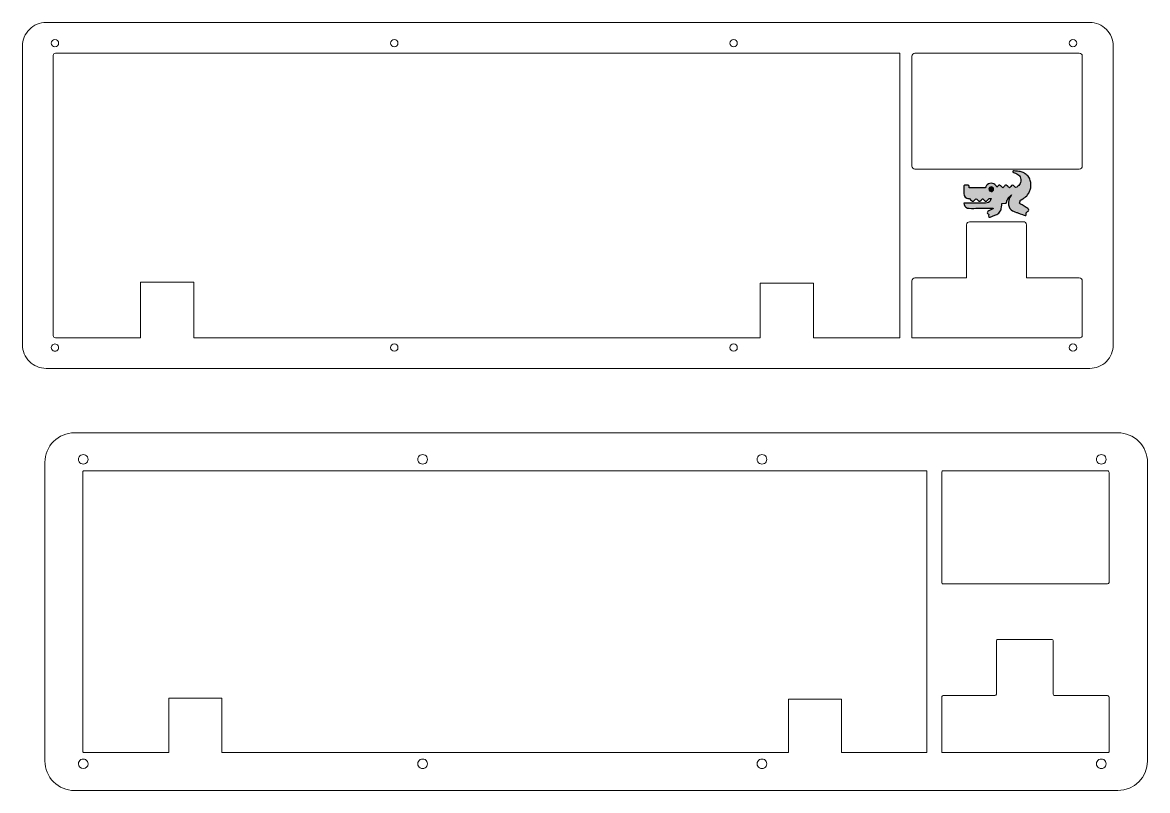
# Model space of a CAD drawing. Header units: centimetres. Extents: x -117 to 79, y -57 to 69.
# Drawn here: x -75.24 to -37.12, y 35.31 to 61.34 of the extents above; entities that cross this region are included whole.
import ezdxf

# ---------------------------------------------------------------- set-up
doc = ezdxf.new("R2010")
doc.units = ezdxf.units.CM
doc.header["$MEASUREMENT"] = 0
doc.layers.add('Layer 1', color=7, linetype='Continuous')

msp = doc.modelspace()

# ---------------------------------------------------------------- hatches: boundary and pattern name
at = {"layer": 'Layer 1', "true_color": 0x1515e8}
h = msp.add_hatch(color=5, dxfattribs=at)
edge = h.paths.add_edge_path()
edge.add_spline(control_points=[(-41.51987, 56.29498), (-41.49169, 56.29329), (-41.46285, 56.2885), (-41.43733, 56.28394), (-41.40949, 56.27895), (-41.38655, 56.26938), (-41.35994, 56.26438), (-41.35574, 56.26002), (-41.30523, 56.24111), (-41.29004, 56.23155), (-41.26642, 56.21668), (-41.24907, 56.20432), (-41.22769, 56.19132), (-41.21432, 56.17539), (-41.19754, 56.16583), (-41.17683, 56.1404), (-41.17683, 56.1404), (-41.16213, 56.12474), (-41.16213, 56.12474), (-41.14812, 56.10228), (-41.13546, 56.08484), (-41.12013, 56.0594), (-41.10639, 56.0366), (-41.09779, 56.01246), (-41.08889, 55.98399), (-41.08889, 55.98399), (-41.07219, 55.9194), (-41.07219, 55.9194), (-41.06631, 55.81591), (-41.06503, 55.76523), (-41.08867, 55.66855), (-41.09686, 55.65336), (-41.10293, 55.62594), (-41.11036, 55.60971), (-41.11788, 55.59326), (-41.13031, 55.57026), (-41.13801, 55.55773), (-41.15961, 55.52259), (-41.20221, 55.47131), (-41.20599, 55.46319), (-41.20599, 55.46319), (-41.25122, 55.42626), (-41.25122, 55.42626), (-41.26614, 55.41411), (-41.28367, 55.40113), (-41.2947, 55.39077), (-41.31281, 55.38115), (-41.3291, 55.36873), (-41.34714, 55.35804), (-41.43425, 55.3064), (-41.42113, 55.33768), (-41.43726, 55.27947), (-41.44388, 55.25558), (-41.45204, 55.23581), (-41.45471, 55.21089), (-41.4376, 55.20287), (-41.42322, 55.19289), (-41.40689, 55.18184), (-41.3993, 55.1767), (-41.39059, 55.17095), (-41.38264, 55.16597), (-41.38264, 55.16597), (-41.35896, 55.15534), (-41.35896, 55.15534), (-41.35896, 55.15534), (-41.29604, 55.11023), (-41.29604, 55.11023), (-41.27237, 55.09667), (-41.25286, 55.07824), (-41.22665, 55.06845), (-41.21557, 55.04683), (-41.13165, 55.03224), (-41.13991, 54.9724), (-41.14921, 54.95932), (-41.14417, 54.95934), (-41.15878, 54.94759), (-41.16525, 54.94239), (-41.176, 54.93552), (-41.18208, 54.9309), (-41.20306, 54.91495), (-41.21879, 54.90752), (-41.22614, 54.88657), (-41.22723, 54.87071), (-41.22633, 54.85358), (-41.22684, 54.83743), (-41.22746, 54.81736), (-41.22904, 54.8088), (-41.2431, 54.80083), (-41.26545, 54.79226), (-41.32599, 54.82381), (-41.35382, 54.82953), (-41.35382, 54.82953), (-41.42654, 54.85497), (-41.42654, 54.85497), (-41.4375, 54.86158), (-41.54347, 54.89802), (-41.55903, 54.90137), (-41.55903, 54.90137), (-41.6176, 54.92161), (-41.6176, 54.92161), (-41.6384, 54.93424), (-41.66879, 54.94447), (-41.68943, 54.95698), (-41.76257, 55.00129), (-41.81098, 55.06155), (-41.82181, 55.15781), (-41.8353, 55.27773), (-41.81344, 55.36781), (-41.74683, 55.45987), (-41.734, 55.4776), (-41.72935, 55.47792), (-41.72276, 55.49296), (-41.77211, 55.46779), (-41.85986, 55.36345), (-41.86422, 55.32438), (-41.87693, 55.31535), (-41.88421, 55.28726), (-41.88816, 55.27312), (-41.88816, 55.27312), (-41.90636, 55.20962), (-41.90636, 55.20962), (-41.90636, 55.20962), (-42.05897, 55.20201), (-42.05897, 55.20201), (-42.05897, 55.16345), (-42.05756, 55.12229), (-42.06053, 55.08542), (-42.06442, 55.0371), (-42.07843, 54.99989), (-42.07823, 54.98943), (-42.07823, 54.98943), (-42.10727, 54.94065), (-42.10727, 54.94065), (-42.13278, 54.89984), (-42.17878, 54.85338), (-42.22491, 54.83536), (-42.24622, 54.82686), (-42.2697, 54.81605), (-42.29301, 54.80656), (-42.39951, 54.7632), (-42.53191, 54.68969), (-42.49976, 54.78247), (-42.46965, 54.86934), (-42.54785, 54.83586), (-42.55137, 54.89114), (-42.55353, 54.92522), (-42.51788, 54.93613), (-42.49446, 54.95016), (-42.49446, 54.95016), (-42.36182, 55.02603), (-42.36182, 55.02603), (-42.35279, 55.03148), (-42.35866, 55.02748), (-42.35353, 55.03183), (-42.34623, 55.03802), (-42.35249, 55.03154), (-42.34628, 55.04), (-42.54167, 55.04449), (-42.74127, 55.03955), (-42.93721, 55.0401), (-43.00468, 55.04029), (-43.16479, 55.03267), (-43.21885, 55.04942), (-43.29026, 55.07154), (-43.34666, 55.14915), (-43.33867, 55.21691), (-43.16042, 55.21691), (-42.98217, 55.21691), (-42.80392, 55.21691), (-42.62061, 55.21691), (-42.43997, 55.17439), (-42.4189, 55.37577), (-42.47916, 55.37577), (-42.47166, 55.38296), (-42.50494, 55.3519), (-42.51458, 55.3429), (-42.51993, 55.33393), (-42.52999, 55.32347), (-42.60941, 55.24087), (-42.61817, 55.29633), (-42.6975, 55.35733), (-42.71118, 55.36784), (-42.69635, 55.36051), (-42.71275, 55.36688), (-42.78491, 55.2851), (-42.80446, 55.24698), (-42.87872, 55.32281), (-42.89098, 55.33533), (-42.91941, 55.3623), (-42.93491, 55.36688), (-42.9419, 55.3538), (-42.99678, 55.29422), (-43.0169, 55.28598), (-43.05726, 55.26944), (-43.09932, 55.32139), (-43.14102, 55.3584), (-43.18132, 55.39418), (-43.1807, 55.36753), (-43.23428, 55.38513), (-43.34337, 55.42097), (-43.34213, 55.52154), (-43.34115, 55.60188), (-43.33828, 55.83801), (-43.36315, 55.82305), (-43.23933, 55.82358), (-43.1612, 55.82391), (-43.16285, 55.81464), (-43.16285, 55.73742), (-43.16285, 55.73742), (-42.61287, 55.73773), (-42.61287, 55.73773), (-42.61287, 55.73773), (-42.59858, 55.77013), (-42.59858, 55.77013), (-42.58679, 55.79599), (-42.56655, 55.82227), (-42.54542, 55.84083), (-42.44931, 55.92527), (-42.28617, 55.90448), (-42.22188, 55.75739), (-42.21146, 55.76619), (-42.20482, 55.77496), (-42.19415, 55.787), (-42.16534, 55.80517), (-42.14916, 55.84923), (-42.09611, 55.80763), (-42.08101, 55.79579), (-42.03128, 55.74507), (-42.01749, 55.73887), (-42.0066, 55.74821), (-41.9741, 55.78082), (-41.96713, 55.79187), (-41.93812, 55.81621), (-41.91816, 55.84247), (-41.87219, 55.80495), (-41.85244, 55.78882), (-41.8215, 55.75556), (-41.79534, 55.73903), (-41.79534, 55.73903), (-41.75153, 55.78458), (-41.75153, 55.78458), (-41.72504, 55.81409), (-41.71179, 55.81743), (-41.70407, 55.82625), (-41.63705, 55.81423), (-41.62853, 55.77688), (-41.58652, 55.74872), (-41.53541, 55.7571), (-41.47602, 55.8087), (-41.45363, 55.84248), (-41.41715, 55.89752), (-41.4035, 55.93517), (-41.40927, 56.01956), (-41.41668, 56.05752), (-41.42062, 56.07567), (-41.43751, 56.10608), (-41.44764, 56.12434), (-41.46757, 56.15344), (-41.48288, 56.1674), (-41.51579, 56.1974), (-41.57219, 56.22464), (-41.6265, 56.24169), (-41.63786, 56.24613), (-41.67068, 56.25713), (-41.67822, 56.26565), (-41.69596, 56.28565), (-41.68171, 56.30785), (-41.65786, 56.30997), (-41.63937, 56.3116), (-41.54129, 56.29881), (-41.51987, 56.29498)], knot_values=[0, 0, 0, 0, 0.01111111, 0.01111111, 0.01111111, 0.02222222, 0.02222222, 0.02222222, 0.03333333, 0.03333333, 0.03333333, 0.04444444, 0.04444444, 0.04444444, 0.05555556, 0.05555556, 0.05555556, 0.06666667, 0.06666667, 0.06666667, 0.07777778, 0.07777778, 0.07777778, 0.08888889, 0.08888889, 0.08888889, 0.1, 0.1, 0.1, 0.11111111, 0.11111111, 0.11111111, 0.12222222, 0.12222222, 0.12222222, 0.13333333, 0.13333333, 0.13333333, 0.14444444, 0.14444444, 0.14444444, 0.15555556, 0.15555556, 0.15555556, 0.16666667, 0.16666667, 0.16666667, 0.17777778, 0.17777778, 0.17777778, 0.18888889, 0.18888889, 0.18888889, 0.2, 0.2, 0.2, 0.21111111, 0.21111111, 0.21111111, 0.22222222, 0.22222222, 0.22222222, 0.23333333, 0.23333333, 0.23333333, 0.24444444, 0.24444444, 0.24444444, 0.25555556, 0.25555556, 0.25555556, 0.26666667, 0.26666667, 0.26666667, 0.27777778, 0.27777778, 0.27777778, 0.28888889, 0.28888889, 0.28888889, 0.3, 0.3, 0.3, 0.31111111, 0.31111111, 0.31111111, 0.32222222, 0.32222222, 0.32222222, 0.33333333, 0.33333333, 0.33333333, 0.34444444, 0.34444444, 0.34444444, 0.35555556, 0.35555556, 0.35555556, 0.36666667, 0.36666667, 0.36666667, 0.37777778, 0.37777778, 0.37777778, 0.38888889, 0.38888889, 0.38888889, 0.4, 0.4, 0.4, 0.41111111, 0.41111111, 0.41111111, 0.42222222, 0.42222222, 0.42222222, 0.43333333, 0.43333333, 0.43333333, 0.44444444, 0.44444444, 0.44444444, 0.45555556, 0.45555556, 0.45555556, 0.46666667, 0.46666667, 0.46666667, 0.47777778, 0.47777778, 0.47777778, 0.48888889, 0.48888889, 0.48888889, 0.5, 0.5, 0.5, 0.51111111, 0.51111111, 0.51111111, 0.52222222, 0.52222222, 0.52222222, 0.53333333, 0.53333333, 0.53333333, 0.54444444, 0.54444444, 0.54444444, 0.55555556, 0.55555556, 0.55555556, 0.56666667, 0.56666667, 0.56666667, 0.57777778, 0.57777778, 0.57777778, 0.58888889, 0.58888889, 0.58888889, 0.6, 0.6, 0.6, 0.61111111, 0.61111111, 0.61111111, 0.62222222, 0.62222222, 0.62222222, 0.63333333, 0.63333333, 0.63333333, 0.64444444, 0.64444444, 0.64444444, 0.65555556, 0.65555556, 0.65555556, 0.66666667, 0.66666667, 0.66666667, 0.67777778, 0.67777778, 0.67777778, 0.68888889, 0.68888889, 0.68888889, 0.7, 0.7, 0.7, 0.71111111, 0.71111111, 0.71111111, 0.72222222, 0.72222222, 0.72222222, 0.73333333, 0.73333333, 0.73333333, 0.74444444, 0.74444444, 0.74444444, 0.75555556, 0.75555556, 0.75555556, 0.76666667, 0.76666667, 0.76666667, 0.77777778, 0.77777778, 0.77777778, 0.78888889, 0.78888889, 0.78888889, 0.8, 0.8, 0.8, 0.81111111, 0.81111111, 0.81111111, 0.82222222, 0.82222222, 0.82222222, 0.83333333, 0.83333333, 0.83333333, 0.84444444, 0.84444444, 0.84444444, 0.85555556, 0.85555556, 0.85555556, 0.86666667, 0.86666667, 0.86666667, 0.87777778, 0.87777778, 0.87777778, 0.88888889, 0.88888889, 0.88888889, 0.9, 0.9, 0.9, 0.91111111, 0.91111111, 0.91111111, 0.92222222, 0.92222222, 0.92222222, 0.93333333, 0.93333333, 0.93333333, 0.94444444, 0.94444444, 0.94444444, 0.95555556, 0.95555556, 0.95555556, 0.96666667, 0.96666667, 0.96666667, 0.97777778, 0.97777778, 0.97777778, 0.98888889, 0.98888889, 0.98888889, 1, 1, 1, 1], degree=3, periodic=1)
at = {"layer": 'Layer 1', "true_color": 0xffffff}
h = msp.add_hatch(color=7, dxfattribs=at)
edge = h.paths.add_edge_path()
edge.add_spline(control_points=[(-42.33295, 55.69075), (-42.33295, 55.63861), (-42.36719, 55.60545), (-42.41291, 55.60573), (-42.51837, 55.60636), (-42.52272, 55.76628), (-42.40849, 55.76628), (-42.3699, 55.76628), (-42.33295, 55.7316), (-42.33295, 55.69075)], knot_values=[0, 0, 0, 0, 0.33333333, 0.33333333, 0.33333333, 0.66666667, 0.66666667, 0.66666667, 1, 1, 1, 1], degree=3, periodic=1)
at = {"layer": 'Layer 1', "true_color": 0x000000}
h = msp.add_hatch(color=18, dxfattribs=at)
edge = h.paths.add_edge_path()
edge.add_spline(control_points=[(-48.43886, 50.65396), (-48.43886, 50.65451), (-48.43931, 50.65496), (-48.43986, 50.65496), (-48.44042, 50.65496), (-48.44086, 50.65451), (-48.44086, 50.65396), (-48.44086, 50.6534), (-48.44042, 50.65296), (-48.43986, 50.65296), (-48.43931, 50.65296), (-48.43886, 50.6534), (-48.43886, 50.65396)], knot_values=[0, 0, 0, 0, 0.25, 0.25, 0.25, 0.5, 0.5, 0.5, 0.75, 0.75, 0.75, 1, 1, 1, 1], degree=3, periodic=1)

# ---------------------------------------------------------------- linework, layer by layer
at = {"layer": 'Layer 1', "lineweight": 9}
for points, knots in [([(-75.24221, 60.53917), (-75.24234, 60.75121), (-75.15824, 60.95462), (-75.0084, 61.10465), (-74.85856, 61.25467), (-74.65424, 61.33904), (-74.44221, 61.33917), (-74.44221, 61.33917), (-39.07596, 61.33917), (-39.07596, 61.33917), (-38.86392, 61.3393), (-38.66051, 61.2552), (-38.51048, 61.10536), (-38.36045, 60.95552), (-38.27609, 60.75121), (-38.27596, 60.53917), (-38.27596, 60.53917), (-38.27595, 50.41417), (-38.27595, 50.41417), (-38.27582, 50.20213), (-38.35992, 49.99872), (-38.50976, 49.84869), (-38.6596, 49.69867), (-38.86392, 49.6143), (-39.07596, 49.61417), (-39.07596, 49.61417), (-74.44221, 49.61417), (-74.44221, 49.61417), (-74.65424, 49.61404), (-74.85765, 49.69814), (-75.00768, 49.84798), (-75.15771, 49.99782), (-75.24207, 50.20213), (-75.24221, 50.41417), (-75.24221, 50.41417), (-75.24221, 60.53917), (-75.24221, 60.53917)], [0, 0, 0, 0, 0.08333333, 0.08333333, 0.08333333, 0.16666667, 0.16666667, 0.16666667, 0.25, 0.25, 0.25, 0.33333333, 0.33333333, 0.33333333, 0.41666667, 0.41666667, 0.41666667, 0.5, 0.5, 0.5, 0.58333333, 0.58333333, 0.58333333, 0.66666667, 0.66666667, 0.66666667, 0.75, 0.75, 0.75, 0.83333333, 0.83333333, 0.83333333, 0.91666667, 0.91666667, 0.91666667, 1, 1, 1, 1]), ([(-74.01721, 60.63917), (-74.01721, 60.70821), (-74.07317, 60.76417), (-74.1422, 60.76417), (-74.21124, 60.76417), (-74.2672, 60.70821), (-74.2672, 60.63917), (-74.26721, 60.57013), (-74.21124, 60.51417), (-74.14221, 60.51417), (-74.07317, 60.51417), (-74.01721, 60.57013), (-74.01721, 60.63917)], [0, 0, 0, 0, 0.25, 0.25, 0.25, 0.5, 0.5, 0.5, 0.75, 0.75, 0.75, 1, 1, 1, 1]), ([(-62.51721, 60.63917), (-62.51721, 60.70821), (-62.57317, 60.76417), (-62.6422, 60.76417), (-62.71124, 60.76417), (-62.7672, 60.70821), (-62.7672, 60.63917), (-62.76721, 60.57013), (-62.71124, 60.51417), (-62.64221, 60.51417), (-62.57317, 60.51417), (-62.51721, 60.57013), (-62.51721, 60.63917)], [0, 0, 0, 0, 0.25, 0.25, 0.25, 0.5, 0.5, 0.5, 0.75, 0.75, 0.75, 1, 1, 1, 1]), ([(-51.01721, 60.63917), (-51.01721, 60.70821), (-51.07317, 60.76417), (-51.1422, 60.76417), (-51.21124, 60.76417), (-51.2672, 60.70821), (-51.2672, 60.63917), (-51.26721, 60.57013), (-51.21124, 60.51417), (-51.14221, 60.51417), (-51.07317, 60.51417), (-51.01721, 60.57013), (-51.01721, 60.63917)], [0, 0, 0, 0, 0.25, 0.25, 0.25, 0.5, 0.5, 0.5, 0.75, 0.75, 0.75, 1, 1, 1, 1]), ([(-39.51721, 60.63917), (-39.51721, 60.70821), (-39.57317, 60.76417), (-39.6422, 60.76417), (-39.71124, 60.76417), (-39.7672, 60.70821), (-39.7672, 60.63917), (-39.76721, 60.57013), (-39.71124, 60.51417), (-39.64221, 60.51417), (-39.57317, 60.51417), (-39.51721, 60.57013), (-39.51721, 60.63917)], [0, 0, 0, 0, 0.25, 0.25, 0.25, 0.5, 0.5, 0.5, 0.75, 0.75, 0.75, 1, 1, 1, 1]), ([(-74.12721, 60.29917), (-74.1471, 60.29917), (-74.16617, 60.29127), (-74.18024, 60.2772), (-74.1943, 60.26314), (-74.20221, 60.24406), (-74.20221, 60.22417)], [0, 0, 0, 0, 0.5, 0.5, 0.5, 1, 1, 1, 1]), ([(-39.32782, 56.46917), (-39.32782, 56.46917), (-39.32782, 60.19917), (-39.32782, 60.19917), (-39.32783, 60.22571), (-39.33839, 60.25115), (-39.35717, 60.26991), (-39.37595, 60.28866), (-39.40128, 60.29919), (-39.42782, 60.29917), (-39.42782, 60.29917), (-45.00096, 60.29917), (-45.00096, 60.29917), (-45.02749, 60.29915), (-45.05294, 60.28859), (-45.07169, 60.26982), (-45.09045, 60.25104), (-45.10097, 60.22571), (-45.10096, 60.19917), (-45.10096, 60.19917), (-45.10095, 56.46917), (-45.10095, 56.46917), (-45.10094, 56.44263), (-45.09038, 56.41719), (-45.0716, 56.39843), (-45.05283, 56.37968), (-45.02749, 56.36915), (-45.00095, 56.36917), (-45.00095, 56.36917), (-39.42782, 56.36917), (-39.42782, 56.36917), (-39.40128, 56.36919), (-39.37583, 56.37975), (-39.35708, 56.39852), (-39.33833, 56.4173), (-39.3278, 56.44263), (-39.32782, 56.46917)], [0, 0, 0, 0, 0.08333333, 0.08333333, 0.08333333, 0.16666667, 0.16666667, 0.16666667, 0.25, 0.25, 0.25, 0.33333333, 0.33333333, 0.33333333, 0.41666667, 0.41666667, 0.41666667, 0.5, 0.5, 0.5, 0.58333333, 0.58333333, 0.58333333, 0.66666667, 0.66666667, 0.66666667, 0.75, 0.75, 0.75, 0.83333333, 0.83333333, 0.83333333, 0.91666667, 0.91666667, 0.91666667, 1, 1, 1, 1]), ([(-39.32782, 50.72896), (-39.32782, 50.72896), (-39.32782, 52.57917), (-39.32782, 52.57917), (-39.32783, 52.60571), (-39.33839, 52.63115), (-39.35717, 52.64991), (-39.37595, 52.66866), (-39.40128, 52.67919), (-39.42782, 52.67917), (-39.42782, 52.67917), (-41.22096, 52.67917), (-41.22096, 52.67917), (-41.22096, 52.67917), (-41.22096, 54.48417), (-41.22096, 54.48417), (-41.22097, 54.51071), (-41.23153, 54.53615), (-41.25031, 54.55491), (-41.26908, 54.57366), (-41.29442, 54.58419), (-41.32095, 54.58417), (-41.32095, 54.58417), (-43.14595, 54.58417), (-43.14595, 54.58417), (-43.17249, 54.58415), (-43.19794, 54.57359), (-43.21669, 54.55482), (-43.23545, 54.53604), (-43.24597, 54.51071), (-43.24596, 54.48417), (-43.24596, 54.48417), (-43.24596, 52.67917), (-43.24596, 52.67917), (-43.24596, 52.67917), (-45.00095, 52.67917), (-45.00095, 52.67917), (-45.02749, 52.67915), (-45.05294, 52.66859), (-45.07169, 52.64982), (-45.09045, 52.63104), (-45.10097, 52.60571), (-45.10095, 52.57917), (-45.10095, 52.57917), (-45.10095, 50.65396), (-45.10095, 50.65396), (-45.10095, 50.65396), (-39.40282, 50.65396), (-39.40282, 50.65396), (-39.38291, 50.65397), (-39.36383, 50.66189), (-39.34976, 50.67597), (-39.3357, 50.69005), (-39.3278, 50.70905), (-39.32782, 50.72896)], [0, 0, 0, 0, 0.05555556, 0.05555556, 0.05555556, 0.11111111, 0.11111111, 0.11111111, 0.16666667, 0.16666667, 0.16666667, 0.22222222, 0.22222222, 0.22222222, 0.27777778, 0.27777778, 0.27777778, 0.33333333, 0.33333333, 0.33333333, 0.38888889, 0.38888889, 0.38888889, 0.44444444, 0.44444444, 0.44444444, 0.5, 0.5, 0.5, 0.55555556, 0.55555556, 0.55555556, 0.61111111, 0.61111111, 0.61111111, 0.66666667, 0.66666667, 0.66666667, 0.72222222, 0.72222222, 0.72222222, 0.77777778, 0.77777778, 0.77777778, 0.83333333, 0.83333333, 0.83333333, 0.88888889, 0.88888889, 0.88888889, 0.94444444, 0.94444444, 0.94444444, 1, 1, 1, 1]), ([(-74.20221, 50.72896), (-74.20221, 50.70906), (-74.1943, 50.68999), (-74.18024, 50.67592), (-74.16617, 50.66186), (-74.1471, 50.65396), (-74.12721, 50.65396)], [0, 0, 0, 0, 0.5, 0.5, 0.5, 1, 1, 1, 1]), ([(-74.01721, 50.31917), (-74.01721, 50.36383), (-74.04103, 50.40509), (-74.07971, 50.42742), (-74.11838, 50.44975), (-74.16603, 50.44975), (-74.20471, 50.42742), (-74.24338, 50.40509), (-74.26721, 50.36383), (-74.26721, 50.31917), (-74.26721, 50.27451), (-74.24338, 50.23325), (-74.20471, 50.21092), (-74.16603, 50.18859), (-74.11838, 50.18859), (-74.07971, 50.21092), (-74.04103, 50.23325), (-74.01721, 50.27451), (-74.01721, 50.31917)], [0, 0, 0, 0, 0.16666667, 0.16666667, 0.16666667, 0.33333333, 0.33333333, 0.33333333, 0.5, 0.5, 0.5, 0.66666667, 0.66666667, 0.66666667, 0.83333333, 0.83333333, 0.83333333, 1, 1, 1, 1]), ([(-62.51721, 50.31917), (-62.51721, 50.38821), (-62.57317, 50.44417), (-62.6422, 50.44417), (-62.71124, 50.44417), (-62.7672, 50.38821), (-62.7672, 50.31917), (-62.76721, 50.25013), (-62.71124, 50.19417), (-62.64221, 50.19417), (-62.57317, 50.19417), (-62.51721, 50.25013), (-62.51721, 50.31917)], [0, 0, 0, 0, 0.25, 0.25, 0.25, 0.5, 0.5, 0.5, 0.75, 0.75, 0.75, 1, 1, 1, 1]), ([(-51.01721, 50.31917), (-51.01721, 50.38821), (-51.07317, 50.44417), (-51.1422, 50.44417), (-51.21124, 50.44417), (-51.2672, 50.38821), (-51.2672, 50.31917), (-51.26721, 50.25013), (-51.21124, 50.19417), (-51.14221, 50.19417), (-51.07317, 50.19417), (-51.01721, 50.25013), (-51.01721, 50.31917)], [0, 0, 0, 0, 0.25, 0.25, 0.25, 0.5, 0.5, 0.5, 0.75, 0.75, 0.75, 1, 1, 1, 1]), ([(-48.43886, 50.65396), (-48.43886, 50.65451), (-48.43931, 50.65496), (-48.43986, 50.65496), (-48.44042, 50.65496), (-48.44086, 50.65451), (-48.44086, 50.65396), (-48.44086, 50.6534), (-48.44042, 50.65296), (-48.43986, 50.65296), (-48.43931, 50.65296), (-48.43886, 50.6534), (-48.43886, 50.65396)], [0, 0, 0, 0, 0.25, 0.25, 0.25, 0.5, 0.5, 0.5, 0.75, 0.75, 0.75, 1, 1, 1, 1]), ([(-39.51721, 50.31917), (-39.51721, 50.38821), (-39.57317, 50.44417), (-39.6422, 50.44417), (-39.71124, 50.44417), (-39.7672, 50.38821), (-39.7672, 50.31917), (-39.76721, 50.25013), (-39.71124, 50.19417), (-39.64221, 50.19417), (-39.57317, 50.19417), (-39.51721, 50.25013), (-39.51721, 50.31917)], [0, 0, 0, 0, 0.25, 0.25, 0.25, 0.5, 0.5, 0.5, 0.75, 0.75, 0.75, 1, 1, 1, 1]), ([(-73.48308, 47.43052), (-73.7483, 47.43052), (-74.00266, 47.32516), (-74.19019, 47.13763), (-74.37773, 46.95009), (-74.48309, 46.69574), (-74.48309, 46.43052)], [0, 0, 0, 0, 0.5, 0.5, 0.5, 1, 1, 1, 1]), ([(-37.11683, 46.43052), (-37.11683, 46.69574), (-37.22219, 46.95009), (-37.40973, 47.13763), (-37.59726, 47.32516), (-37.85162, 47.43052), (-38.11683, 47.43052)], [0, 0, 0, 0, 0.5, 0.5, 0.5, 1, 1, 1, 1]), ([(-73.02059, 46.53052), (-73.02059, 46.58858), (-73.05156, 46.64222), (-73.10184, 46.67125), (-73.15211, 46.70028), (-73.21406, 46.70028), (-73.26434, 46.67125), (-73.31461, 46.64222), (-73.34559, 46.58858), (-73.34559, 46.53052), (-73.34559, 46.47246), (-73.31461, 46.41882), (-73.26434, 46.38979), (-73.21406, 46.36076), (-73.15211, 46.36076), (-73.10184, 46.38979), (-73.05156, 46.41882), (-73.02059, 46.47246), (-73.02059, 46.53052)], [0, 0, 0, 0, 0.16666667, 0.16666667, 0.16666667, 0.33333333, 0.33333333, 0.33333333, 0.5, 0.5, 0.5, 0.66666667, 0.66666667, 0.66666667, 0.83333333, 0.83333333, 0.83333333, 1, 1, 1, 1]), ([(-61.52059, 46.53052), (-61.52059, 46.58858), (-61.55156, 46.64222), (-61.60184, 46.67125), (-61.65211, 46.70028), (-61.71406, 46.70028), (-61.76434, 46.67125), (-61.81461, 46.64222), (-61.84559, 46.58858), (-61.84559, 46.53052), (-61.84559, 46.47246), (-61.81461, 46.41882), (-61.76434, 46.38979), (-61.71406, 46.36076), (-61.65211, 46.36076), (-61.60184, 46.38979), (-61.55156, 46.41882), (-61.52059, 46.47246), (-61.52059, 46.53052)], [0, 0, 0, 0, 0.16666667, 0.16666667, 0.16666667, 0.33333333, 0.33333333, 0.33333333, 0.5, 0.5, 0.5, 0.66666667, 0.66666667, 0.66666667, 0.83333333, 0.83333333, 0.83333333, 1, 1, 1, 1]), ([(-50.02058, 46.53052), (-50.02058, 46.58858), (-50.05156, 46.64222), (-50.10183, 46.67125), (-50.15211, 46.70028), (-50.21406, 46.70028), (-50.26433, 46.67125), (-50.31461, 46.64222), (-50.34558, 46.58858), (-50.34558, 46.53052), (-50.34558, 46.47246), (-50.31461, 46.41882), (-50.26433, 46.38979), (-50.21406, 46.36076), (-50.15211, 46.36076), (-50.10183, 46.38979), (-50.05156, 46.41882), (-50.02058, 46.47246), (-50.02058, 46.53052)], [0, 0, 0, 0, 0.16666667, 0.16666667, 0.16666667, 0.33333333, 0.33333333, 0.33333333, 0.5, 0.5, 0.5, 0.66666667, 0.66666667, 0.66666667, 0.83333333, 0.83333333, 0.83333333, 1, 1, 1, 1]), ([(-38.52058, 46.53052), (-38.52058, 46.58858), (-38.55156, 46.64222), (-38.60183, 46.67125), (-38.65211, 46.70028), (-38.71406, 46.70028), (-38.76433, 46.67125), (-38.81461, 46.64222), (-38.84558, 46.58858), (-38.84558, 46.53052), (-38.84558, 46.47246), (-38.81461, 46.41882), (-38.76433, 46.38979), (-38.71406, 46.36076), (-38.65211, 46.36076), (-38.60183, 46.38979), (-38.55156, 46.41882), (-38.52058, 46.47246), (-38.52058, 46.53052)], [0, 0, 0, 0, 0.16666667, 0.16666667, 0.16666667, 0.33333333, 0.33333333, 0.33333333, 0.5, 0.5, 0.5, 0.66666667, 0.66666667, 0.66666667, 0.83333333, 0.83333333, 0.83333333, 1, 1, 1, 1]), ([(-73.16809, 46.14052), (-73.17472, 46.14052), (-73.18107, 46.13789), (-73.18576, 46.1332), (-73.19045, 46.12851), (-73.19309, 46.12215), (-73.19309, 46.11552)], [0, 0, 0, 0, 0.5, 0.5, 0.5, 1, 1, 1, 1]), ([(-44.04184, 46.14052), (-44.0551, 46.14052), (-44.06781, 46.13525), (-44.07719, 46.12587), (-44.08657, 46.1165), (-44.09184, 46.10378), (-44.09184, 46.09052)], [0, 0, 0, 0, 0.5, 0.5, 0.5, 1, 1, 1, 1]), ([(-38.4187, 46.09052), (-38.4187, 46.10378), (-38.42396, 46.1165), (-38.43334, 46.12587), (-38.44272, 46.13525), (-38.45544, 46.14052), (-38.4687, 46.14052)], [0, 0, 0, 0, 0.5, 0.5, 0.5, 1, 1, 1, 1]), ([(-44.09183, 42.36052), (-44.09183, 42.34726), (-44.08657, 42.33454), (-44.07719, 42.32516), (-44.06781, 42.31579), (-44.0551, 42.31052), (-44.04183, 42.31052)], [0, 0, 0, 0, 0.5, 0.5, 0.5, 1, 1, 1, 1]), ([(-42.18683, 40.42552), (-42.2001, 40.42552), (-42.21281, 40.42025), (-42.22219, 40.41088), (-42.23157, 40.4015), (-42.23683, 40.38878), (-42.23683, 40.37552)], [0, 0, 0, 0, 0.5, 0.5, 0.5, 1, 1, 1, 1]), ([(-40.31183, 40.37552), (-40.31183, 40.38878), (-40.3171, 40.4015), (-40.32648, 40.41088), (-40.33586, 40.42025), (-40.34857, 40.42552), (-40.36183, 40.42552)], [0, 0, 0, 0, 0.5, 0.5, 0.5, 1, 1, 1, 1]), ([(-44.04183, 38.52052), (-44.0551, 38.52052), (-44.06781, 38.51525), (-44.07719, 38.50588), (-44.08657, 38.4965), (-44.09183, 38.48378), (-44.09183, 38.47052)], [0, 0, 0, 0, 0.5, 0.5, 0.5, 1, 1, 1, 1]), ([(-40.31183, 38.57052), (-40.31183, 38.55726), (-40.30657, 38.54454), (-40.29719, 38.53516), (-40.28781, 38.52579), (-40.2751, 38.52052), (-40.26183, 38.52052)], [0, 0, 0, 0, 0.5, 0.5, 0.5, 1, 1, 1, 1]), ([(-38.4187, 38.47052), (-38.4187, 38.48378), (-38.42396, 38.4965), (-38.43334, 38.50588), (-38.44272, 38.51525), (-38.45544, 38.52052), (-38.4687, 38.52052)], [0, 0, 0, 0, 0.5, 0.5, 0.5, 1, 1, 1, 1]), ([(-73.19309, 36.62031), (-73.19309, 36.61368), (-73.19045, 36.60732), (-73.18576, 36.60263), (-73.18107, 36.59794), (-73.17472, 36.59531), (-73.16809, 36.59531)], [0, 0, 0, 0, 0.5, 0.5, 0.5, 1, 1, 1, 1]), ([(-74.48309, 36.30552), (-74.48309, 36.0403), (-74.37773, 35.78595), (-74.19019, 35.59841), (-74.00266, 35.41088), (-73.7483, 35.30552), (-73.48308, 35.30552)], [0, 0, 0, 0, 0.5, 0.5, 0.5, 1, 1, 1, 1]), ([(-73.02059, 36.21052), (-73.02059, 36.26858), (-73.05156, 36.32222), (-73.10184, 36.35125), (-73.15211, 36.38028), (-73.21406, 36.38028), (-73.26434, 36.35125), (-73.31461, 36.32222), (-73.34559, 36.26858), (-73.34559, 36.21052)], [0, 0, 0, 0, 0.33333333, 0.33333333, 0.33333333, 0.66666667, 0.66666667, 0.66666667, 1, 1, 1, 1]), ([(-61.52059, 36.21052), (-61.52059, 36.26858), (-61.55156, 36.32222), (-61.60184, 36.35125), (-61.65211, 36.38028), (-61.71406, 36.38028), (-61.76434, 36.35125), (-61.81461, 36.32222), (-61.84559, 36.26858), (-61.84559, 36.21052), (-61.84559, 36.15246), (-61.81461, 36.09882), (-61.76434, 36.06979), (-61.71406, 36.04076), (-61.65211, 36.04076), (-61.60184, 36.06979), (-61.55156, 36.09882), (-61.52059, 36.15246), (-61.52059, 36.21052)], [0, 0, 0, 0, 0.16666667, 0.16666667, 0.16666667, 0.33333333, 0.33333333, 0.33333333, 0.5, 0.5, 0.5, 0.66666667, 0.66666667, 0.66666667, 0.83333333, 0.83333333, 0.83333333, 1, 1, 1, 1]), ([(-50.02058, 36.21052), (-50.02058, 36.26858), (-50.05156, 36.32222), (-50.10183, 36.35125), (-50.15211, 36.38028), (-50.21406, 36.38028), (-50.26433, 36.35125), (-50.31461, 36.32222), (-50.34558, 36.26858), (-50.34558, 36.21052), (-50.34558, 36.15246), (-50.31461, 36.09882), (-50.26433, 36.06979), (-50.21406, 36.04076), (-50.15211, 36.04076), (-50.10183, 36.06979), (-50.05156, 36.09882), (-50.02058, 36.15246), (-50.02058, 36.21052)], [0, 0, 0, 0, 0.16666667, 0.16666667, 0.16666667, 0.33333333, 0.33333333, 0.33333333, 0.5, 0.5, 0.5, 0.66666667, 0.66666667, 0.66666667, 0.83333333, 0.83333333, 0.83333333, 1, 1, 1, 1]), ([(-38.52058, 36.21052), (-38.52058, 36.26858), (-38.55156, 36.32222), (-38.60183, 36.35125), (-38.65211, 36.38028), (-38.71406, 36.38028), (-38.76433, 36.35125), (-38.81461, 36.32222), (-38.84558, 36.26858), (-38.84558, 36.21052), (-38.84558, 36.15246), (-38.81461, 36.09882), (-38.76433, 36.06979), (-38.71406, 36.04076), (-38.65211, 36.04076), (-38.60183, 36.06979), (-38.55156, 36.09882), (-38.52058, 36.15246), (-38.52058, 36.21052)], [0, 0, 0, 0, 0.16666667, 0.16666667, 0.16666667, 0.33333333, 0.33333333, 0.33333333, 0.5, 0.5, 0.5, 0.66666667, 0.66666667, 0.66666667, 0.83333333, 0.83333333, 0.83333333, 1, 1, 1, 1]), ([(-73.34559, 36.21052), (-73.34559, 36.12077), (-73.27283, 36.04802), (-73.18309, 36.04802), (-73.09334, 36.04802), (-73.02059, 36.12077), (-73.02059, 36.21052)], [0, 0, 0, 0, 0.5, 0.5, 0.5, 1, 1, 1, 1])]:
    msp.add_open_spline(points, degree=3, knots=knots, dxfattribs=at)
for points in [[(-45.50721, 60.29917), (-45.50721, 60.29917), (-74.12721, 60.29917), (-74.12721, 60.29917)], [(-45.50721, 50.65396), (-45.50721, 50.65396), (-45.50721, 60.29917), (-45.50721, 60.29917)], [(-74.20221, 60.22417), (-74.20221, 60.22417), (-74.20221, 50.72896), (-74.20221, 50.72896)], [(-71.23952, 52.53163), (-71.23952, 52.53163), (-69.43952, 52.53163), (-69.43952, 52.53163)], [(-71.23952, 51.53163), (-71.23952, 51.53163), (-71.23952, 52.53163), (-71.23952, 52.53163)], [(-69.43952, 50.65396), (-69.43952, 50.65396), (-69.43952, 52.53163), (-69.43952, 52.53163)], [(-50.24111, 50.65396), (-50.24111, 50.65396), (-50.23952, 52.50163), (-50.23952, 52.50163)], [(-50.23952, 52.50163), (-50.23952, 52.50163), (-48.43952, 52.50163), (-48.43952, 52.50163)], [(-48.43986, 50.65396), (-48.43986, 50.65396), (-48.43952, 52.50163), (-48.43952, 52.50163)], [(-71.23952, 50.65396), (-71.23952, 50.65396), (-71.23952, 51.53163), (-71.23952, 51.53163)], [(-71.23952, 50.65396), (-71.23952, 50.65396), (-74.12721, 50.65396), (-74.12721, 50.65396)], [(-69.43952, 50.65396), (-69.43952, 50.65396), (-50.24111, 50.65396), (-50.24111, 50.65396)], [(-48.43986, 50.65396), (-48.43986, 50.65396), (-45.50721, 50.65396), (-45.50721, 50.65396)], [(-73.48308, 47.43052), (-73.48308, 47.43052), (-38.11683, 47.43052), (-38.11683, 47.43052)], [(-74.48309, 36.30552), (-74.48309, 36.30552), (-74.48309, 46.43052), (-74.48309, 46.43052)], [(-73.16809, 46.14052), (-73.16809, 46.14052), (-44.59808, 46.14052), (-44.59808, 46.14052)], [(-44.59808, 46.14052), (-44.59808, 46.14052), (-44.59808, 36.59531), (-44.59808, 36.59531)], [(-44.04184, 46.14052), (-44.04184, 46.14052), (-38.4687, 46.14052), (-38.4687, 46.14052)], [(-37.11683, 46.43052), (-37.11683, 46.43052), (-37.11683, 36.30552), (-37.11683, 36.30552)], [(-73.19309, 36.62031), (-73.19309, 36.62031), (-73.19309, 46.11552), (-73.19309, 46.11552)], [(-44.09183, 42.36052), (-44.09183, 42.36052), (-44.09184, 46.09052), (-44.09184, 46.09052)], [(-38.4187, 46.09052), (-38.4187, 46.09052), (-38.4187, 42.36052), (-38.4187, 42.36052)], [(-38.4687, 42.31052), (-38.44108, 42.31052), (-38.4187, 42.33291), (-38.4187, 42.36052)], [(-38.4687, 42.31052), (-38.4687, 42.31052), (-44.04183, 42.31052), (-44.04183, 42.31052)], [(-40.36183, 40.42552), (-40.36183, 40.42552), (-42.18683, 40.42552), (-42.18683, 40.42552)], [(-42.23683, 40.37552), (-42.23683, 40.37552), (-42.23683, 38.57052), (-42.23683, 38.57052)], [(-40.31183, 38.57052), (-40.31183, 38.57052), (-40.31183, 40.37552), (-40.31183, 40.37552)], [(-42.28683, 38.52052), (-42.28683, 38.52052), (-44.04183, 38.52052), (-44.04183, 38.52052)], [(-42.28683, 38.52052), (-42.25922, 38.52052), (-42.23684, 38.54291), (-42.23684, 38.57052)], [(-38.4687, 38.52052), (-38.4687, 38.52052), (-40.26183, 38.52052), (-40.26183, 38.52052)], [(-70.28309, 38.43052), (-70.28309, 38.43052), (-68.48309, 38.43052), (-68.48309, 38.43052)], [(-70.28309, 36.59531), (-70.28309, 36.59531), (-70.28309, 38.43052), (-70.28309, 38.43052)], [(-68.48309, 36.59531), (-68.48309, 36.59531), (-68.48309, 38.43052), (-68.48309, 38.43052)], [(-49.28468, 38.39677), (-49.28468, 38.39677), (-47.48308, 38.40052), (-47.48308, 38.40052)], [(-49.28468, 36.59531), (-49.28468, 36.59531), (-49.28468, 38.39677), (-49.28468, 38.39677)], [(-47.48343, 36.59531), (-47.48343, 36.59531), (-47.48308, 38.40052), (-47.48308, 38.40052)], [(-44.09183, 38.47052), (-44.09183, 38.47052), (-44.09183, 36.59531), (-44.09183, 36.59531)], [(-38.4187, 36.62031), (-38.4187, 36.62031), (-38.4187, 38.47052), (-38.4187, 38.47052)], [(-38.4437, 36.59531), (-38.42989, 36.59531), (-38.4187, 36.6065), (-38.4187, 36.62031)], [(-70.28309, 36.59531), (-70.28309, 36.59531), (-73.16809, 36.59531), (-73.16809, 36.59531)], [(-49.38308, 36.59531), (-49.38308, 36.59531), (-68.48309, 36.59531), (-68.48309, 36.59531)], [(-49.38308, 36.59531), (-49.38308, 36.59531), (-49.28468, 36.59531), (-49.28468, 36.59531)], [(-47.48343, 36.59531), (-47.48343, 36.59531), (-44.59808, 36.59531), (-44.59808, 36.59531)], [(-44.09183, 36.59531), (-44.09183, 36.59531), (-38.4437, 36.59531), (-38.4437, 36.59531)], [(-38.11683, 35.30552), (-37.56455, 35.30552), (-37.11684, 35.75323), (-37.11684, 36.30551)], [(-38.11683, 35.30552), (-38.11683, 35.30552), (-73.48308, 35.30552), (-73.48308, 35.30552)]]:
    msp.add_open_spline(points, degree=3, dxfattribs=at)
at = {"layer": 'Layer 1', "color": 5}
msp.add_open_spline([(-41.51987, 56.29498), (-41.49169, 56.29329), (-41.46285, 56.2885), (-41.43733, 56.28394), (-41.40949, 56.27895), (-41.38655, 56.26938), (-41.35994, 56.26438), (-41.35574, 56.26002), (-41.30523, 56.24111), (-41.29004, 56.23155), (-41.26642, 56.21668), (-41.24907, 56.20432), (-41.22769, 56.19132), (-41.21432, 56.17539), (-41.19754, 56.16583), (-41.17683, 56.1404), (-41.17683, 56.1404), (-41.16213, 56.12474), (-41.16213, 56.12474), (-41.14812, 56.10228), (-41.13546, 56.08484), (-41.12013, 56.0594), (-41.10639, 56.0366), (-41.09779, 56.01246), (-41.08889, 55.98399), (-41.08889, 55.98399), (-41.07219, 55.9194), (-41.07219, 55.9194), (-41.06631, 55.81591), (-41.06503, 55.76523), (-41.08867, 55.66855), (-41.09686, 55.65336), (-41.10293, 55.62594), (-41.11036, 55.60971), (-41.11788, 55.59326), (-41.13031, 55.57026), (-41.13801, 55.55773), (-41.15961, 55.52259), (-41.20221, 55.47131), (-41.20599, 55.46319), (-41.20599, 55.46319), (-41.25122, 55.42626), (-41.25122, 55.42626), (-41.26614, 55.41411), (-41.28367, 55.40113), (-41.2947, 55.39077), (-41.31281, 55.38115), (-41.3291, 55.36873), (-41.34714, 55.35804), (-41.43425, 55.3064), (-41.42113, 55.33768), (-41.43726, 55.27947), (-41.44388, 55.25558), (-41.45204, 55.23581), (-41.45471, 55.21089), (-41.4376, 55.20287), (-41.42322, 55.19289), (-41.40689, 55.18184), (-41.3993, 55.1767), (-41.39059, 55.17095), (-41.38264, 55.16597), (-41.38264, 55.16597), (-41.35896, 55.15534), (-41.35896, 55.15534), (-41.35896, 55.15534), (-41.29604, 55.11023), (-41.29604, 55.11023), (-41.27237, 55.09667), (-41.25286, 55.07824), (-41.22665, 55.06845), (-41.21557, 55.04683), (-41.13165, 55.03224), (-41.13991, 54.9724), (-41.14921, 54.95932), (-41.14417, 54.95934), (-41.15878, 54.94759), (-41.16525, 54.94239), (-41.176, 54.93552), (-41.18208, 54.9309), (-41.20306, 54.91495), (-41.21879, 54.90752), (-41.22614, 54.88657), (-41.22723, 54.87071), (-41.22633, 54.85358), (-41.22684, 54.83743), (-41.22746, 54.81736), (-41.22904, 54.8088), (-41.2431, 54.80083), (-41.26545, 54.79226), (-41.32599, 54.82381), (-41.35382, 54.82953), (-41.35382, 54.82953), (-41.42654, 54.85497), (-41.42654, 54.85497), (-41.4375, 54.86158), (-41.54347, 54.89802), (-41.55903, 54.90137), (-41.55903, 54.90137), (-41.6176, 54.92161), (-41.6176, 54.92161), (-41.6384, 54.93424), (-41.66879, 54.94447), (-41.68943, 54.95698), (-41.76257, 55.00129), (-41.81098, 55.06155), (-41.82181, 55.15781), (-41.8353, 55.27773), (-41.81344, 55.36781), (-41.74683, 55.45987), (-41.734, 55.4776), (-41.72935, 55.47792), (-41.72276, 55.49296), (-41.77211, 55.46779), (-41.85986, 55.36345), (-41.86422, 55.32438), (-41.87693, 55.31535), (-41.88421, 55.28726), (-41.88816, 55.27312), (-41.88816, 55.27312), (-41.90636, 55.20962), (-41.90636, 55.20962), (-41.90636, 55.20962), (-42.05897, 55.20201), (-42.05897, 55.20201), (-42.05897, 55.16345), (-42.05756, 55.12229), (-42.06053, 55.08542), (-42.06442, 55.0371), (-42.07843, 54.99989), (-42.07823, 54.98943), (-42.07823, 54.98943), (-42.10727, 54.94065), (-42.10727, 54.94065), (-42.13278, 54.89984), (-42.17878, 54.85338), (-42.22491, 54.83536), (-42.24622, 54.82686), (-42.2697, 54.81605), (-42.29301, 54.80656), (-42.39951, 54.7632), (-42.53191, 54.68969), (-42.49976, 54.78247), (-42.46965, 54.86934), (-42.54785, 54.83586), (-42.55137, 54.89114), (-42.55353, 54.92522), (-42.51788, 54.93613), (-42.49446, 54.95016), (-42.49446, 54.95016), (-42.36182, 55.02603), (-42.36182, 55.02603), (-42.35279, 55.03148), (-42.35866, 55.02748), (-42.35353, 55.03183), (-42.34623, 55.03802), (-42.35249, 55.03154), (-42.34628, 55.04), (-42.54167, 55.04449), (-42.74127, 55.03955), (-42.93721, 55.0401), (-43.00468, 55.04029), (-43.16479, 55.03267), (-43.21885, 55.04942), (-43.29026, 55.07154), (-43.34666, 55.14915), (-43.33867, 55.21691), (-43.16042, 55.21691), (-42.98217, 55.21691), (-42.80392, 55.21691), (-42.62061, 55.21691), (-42.43997, 55.17439), (-42.4189, 55.37577), (-42.47916, 55.37577), (-42.47166, 55.38296), (-42.50494, 55.3519), (-42.51458, 55.3429), (-42.51993, 55.33393), (-42.52999, 55.32347), (-42.60941, 55.24087), (-42.61817, 55.29633), (-42.6975, 55.35733), (-42.71118, 55.36784), (-42.69635, 55.36051), (-42.71275, 55.36688), (-42.78491, 55.2851), (-42.80446, 55.24698), (-42.87872, 55.32281), (-42.89098, 55.33533), (-42.91941, 55.3623), (-42.93491, 55.36688), (-42.9419, 55.3538), (-42.99678, 55.29422), (-43.0169, 55.28598), (-43.05726, 55.26944), (-43.09932, 55.32139), (-43.14102, 55.3584), (-43.18132, 55.39418), (-43.1807, 55.36753), (-43.23428, 55.38513), (-43.34337, 55.42097), (-43.34213, 55.52154), (-43.34115, 55.60188), (-43.33828, 55.83801), (-43.36315, 55.82305), (-43.23933, 55.82358), (-43.1612, 55.82391), (-43.16285, 55.81464), (-43.16285, 55.73742), (-43.16285, 55.73742), (-42.61287, 55.73773), (-42.61287, 55.73773), (-42.61287, 55.73773), (-42.59858, 55.77013), (-42.59858, 55.77013), (-42.58679, 55.79599), (-42.56655, 55.82227), (-42.54542, 55.84083), (-42.44931, 55.92527), (-42.28617, 55.90448), (-42.22188, 55.75739), (-42.21146, 55.76619), (-42.20482, 55.77496), (-42.19415, 55.787), (-42.16534, 55.80517), (-42.14916, 55.84923), (-42.09611, 55.80763), (-42.08101, 55.79579), (-42.03128, 55.74507), (-42.01749, 55.73887), (-42.0066, 55.74821), (-41.9741, 55.78082), (-41.96713, 55.79187), (-41.93812, 55.81621), (-41.91816, 55.84247), (-41.87219, 55.80495), (-41.85244, 55.78882), (-41.8215, 55.75556), (-41.79534, 55.73903), (-41.79534, 55.73903), (-41.75153, 55.78458), (-41.75153, 55.78458), (-41.72504, 55.81409), (-41.71179, 55.81743), (-41.70407, 55.82625), (-41.63705, 55.81423), (-41.62853, 55.77688), (-41.58652, 55.74872), (-41.53541, 55.7571), (-41.47602, 55.8087), (-41.45363, 55.84248), (-41.41715, 55.89752), (-41.4035, 55.93517), (-41.40927, 56.01956), (-41.41668, 56.05752), (-41.42062, 56.07567), (-41.43751, 56.10608), (-41.44764, 56.12434), (-41.46757, 56.15344), (-41.48288, 56.1674), (-41.51579, 56.1974), (-41.57219, 56.22464), (-41.6265, 56.24169), (-41.63786, 56.24613), (-41.67068, 56.25713), (-41.67822, 56.26565), (-41.69596, 56.28565), (-41.68171, 56.30785), (-41.65786, 56.30997), (-41.63937, 56.3116), (-41.54129, 56.29881), (-41.51987, 56.29498)], degree=3, knots=[0, 0, 0, 0, 0.01111111, 0.01111111, 0.01111111, 0.02222222, 0.02222222, 0.02222222, 0.03333333, 0.03333333, 0.03333333, 0.04444444, 0.04444444, 0.04444444, 0.05555556, 0.05555556, 0.05555556, 0.06666667, 0.06666667, 0.06666667, 0.07777778, 0.07777778, 0.07777778, 0.08888889, 0.08888889, 0.08888889, 0.1, 0.1, 0.1, 0.11111111, 0.11111111, 0.11111111, 0.12222222, 0.12222222, 0.12222222, 0.13333333, 0.13333333, 0.13333333, 0.14444444, 0.14444444, 0.14444444, 0.15555556, 0.15555556, 0.15555556, 0.16666667, 0.16666667, 0.16666667, 0.17777778, 0.17777778, 0.17777778, 0.18888889, 0.18888889, 0.18888889, 0.2, 0.2, 0.2, 0.21111111, 0.21111111, 0.21111111, 0.22222222, 0.22222222, 0.22222222, 0.23333333, 0.23333333, 0.23333333, 0.24444444, 0.24444444, 0.24444444, 0.25555556, 0.25555556, 0.25555556, 0.26666667, 0.26666667, 0.26666667, 0.27777778, 0.27777778, 0.27777778, 0.28888889, 0.28888889, 0.28888889, 0.3, 0.3, 0.3, 0.31111111, 0.31111111, 0.31111111, 0.32222222, 0.32222222, 0.32222222, 0.33333333, 0.33333333, 0.33333333, 0.34444444, 0.34444444, 0.34444444, 0.35555556, 0.35555556, 0.35555556, 0.36666667, 0.36666667, 0.36666667, 0.37777778, 0.37777778, 0.37777778, 0.38888889, 0.38888889, 0.38888889, 0.4, 0.4, 0.4, 0.41111111, 0.41111111, 0.41111111, 0.42222222, 0.42222222, 0.42222222, 0.43333333, 0.43333333, 0.43333333, 0.44444444, 0.44444444, 0.44444444, 0.45555556, 0.45555556, 0.45555556, 0.46666667, 0.46666667, 0.46666667, 0.47777778, 0.47777778, 0.47777778, 0.48888889, 0.48888889, 0.48888889, 0.5, 0.5, 0.5, 0.51111111, 0.51111111, 0.51111111, 0.52222222, 0.52222222, 0.52222222, 0.53333333, 0.53333333, 0.53333333, 0.54444444, 0.54444444, 0.54444444, 0.55555556, 0.55555556, 0.55555556, 0.56666667, 0.56666667, 0.56666667, 0.57777778, 0.57777778, 0.57777778, 0.58888889, 0.58888889, 0.58888889, 0.6, 0.6, 0.6, 0.61111111, 0.61111111, 0.61111111, 0.62222222, 0.62222222, 0.62222222, 0.63333333, 0.63333333, 0.63333333, 0.64444444, 0.64444444, 0.64444444, 0.65555556, 0.65555556, 0.65555556, 0.66666667, 0.66666667, 0.66666667, 0.67777778, 0.67777778, 0.67777778, 0.68888889, 0.68888889, 0.68888889, 0.7, 0.7, 0.7, 0.71111111, 0.71111111, 0.71111111, 0.72222222, 0.72222222, 0.72222222, 0.73333333, 0.73333333, 0.73333333, 0.74444444, 0.74444444, 0.74444444, 0.75555556, 0.75555556, 0.75555556, 0.76666667, 0.76666667, 0.76666667, 0.77777778, 0.77777778, 0.77777778, 0.78888889, 0.78888889, 0.78888889, 0.8, 0.8, 0.8, 0.81111111, 0.81111111, 0.81111111, 0.82222222, 0.82222222, 0.82222222, 0.83333333, 0.83333333, 0.83333333, 0.84444444, 0.84444444, 0.84444444, 0.85555556, 0.85555556, 0.85555556, 0.86666667, 0.86666667, 0.86666667, 0.87777778, 0.87777778, 0.87777778, 0.88888889, 0.88888889, 0.88888889, 0.9, 0.9, 0.9, 0.91111111, 0.91111111, 0.91111111, 0.92222222, 0.92222222, 0.92222222, 0.93333333, 0.93333333, 0.93333333, 0.94444444, 0.94444444, 0.94444444, 0.95555556, 0.95555556, 0.95555556, 0.96666667, 0.96666667, 0.96666667, 0.97777778, 0.97777778, 0.97777778, 0.98888889, 0.98888889, 0.98888889, 1, 1, 1, 1], dxfattribs=at)
at = {"layer": 'Layer 1', "color": 7}
msp.add_open_spline([(-42.33295, 55.69075), (-42.33295, 55.63861), (-42.36719, 55.60545), (-42.41291, 55.60573), (-42.51837, 55.60636), (-42.52272, 55.76628), (-42.40849, 55.76628), (-42.3699, 55.76628), (-42.33295, 55.7316), (-42.33295, 55.69075)], degree=3, knots=[0, 0, 0, 0, 0.33333333, 0.33333333, 0.33333333, 0.66666667, 0.66666667, 0.66666667, 1, 1, 1, 1], dxfattribs=at)

doc.saveas('drawing.dxf')
